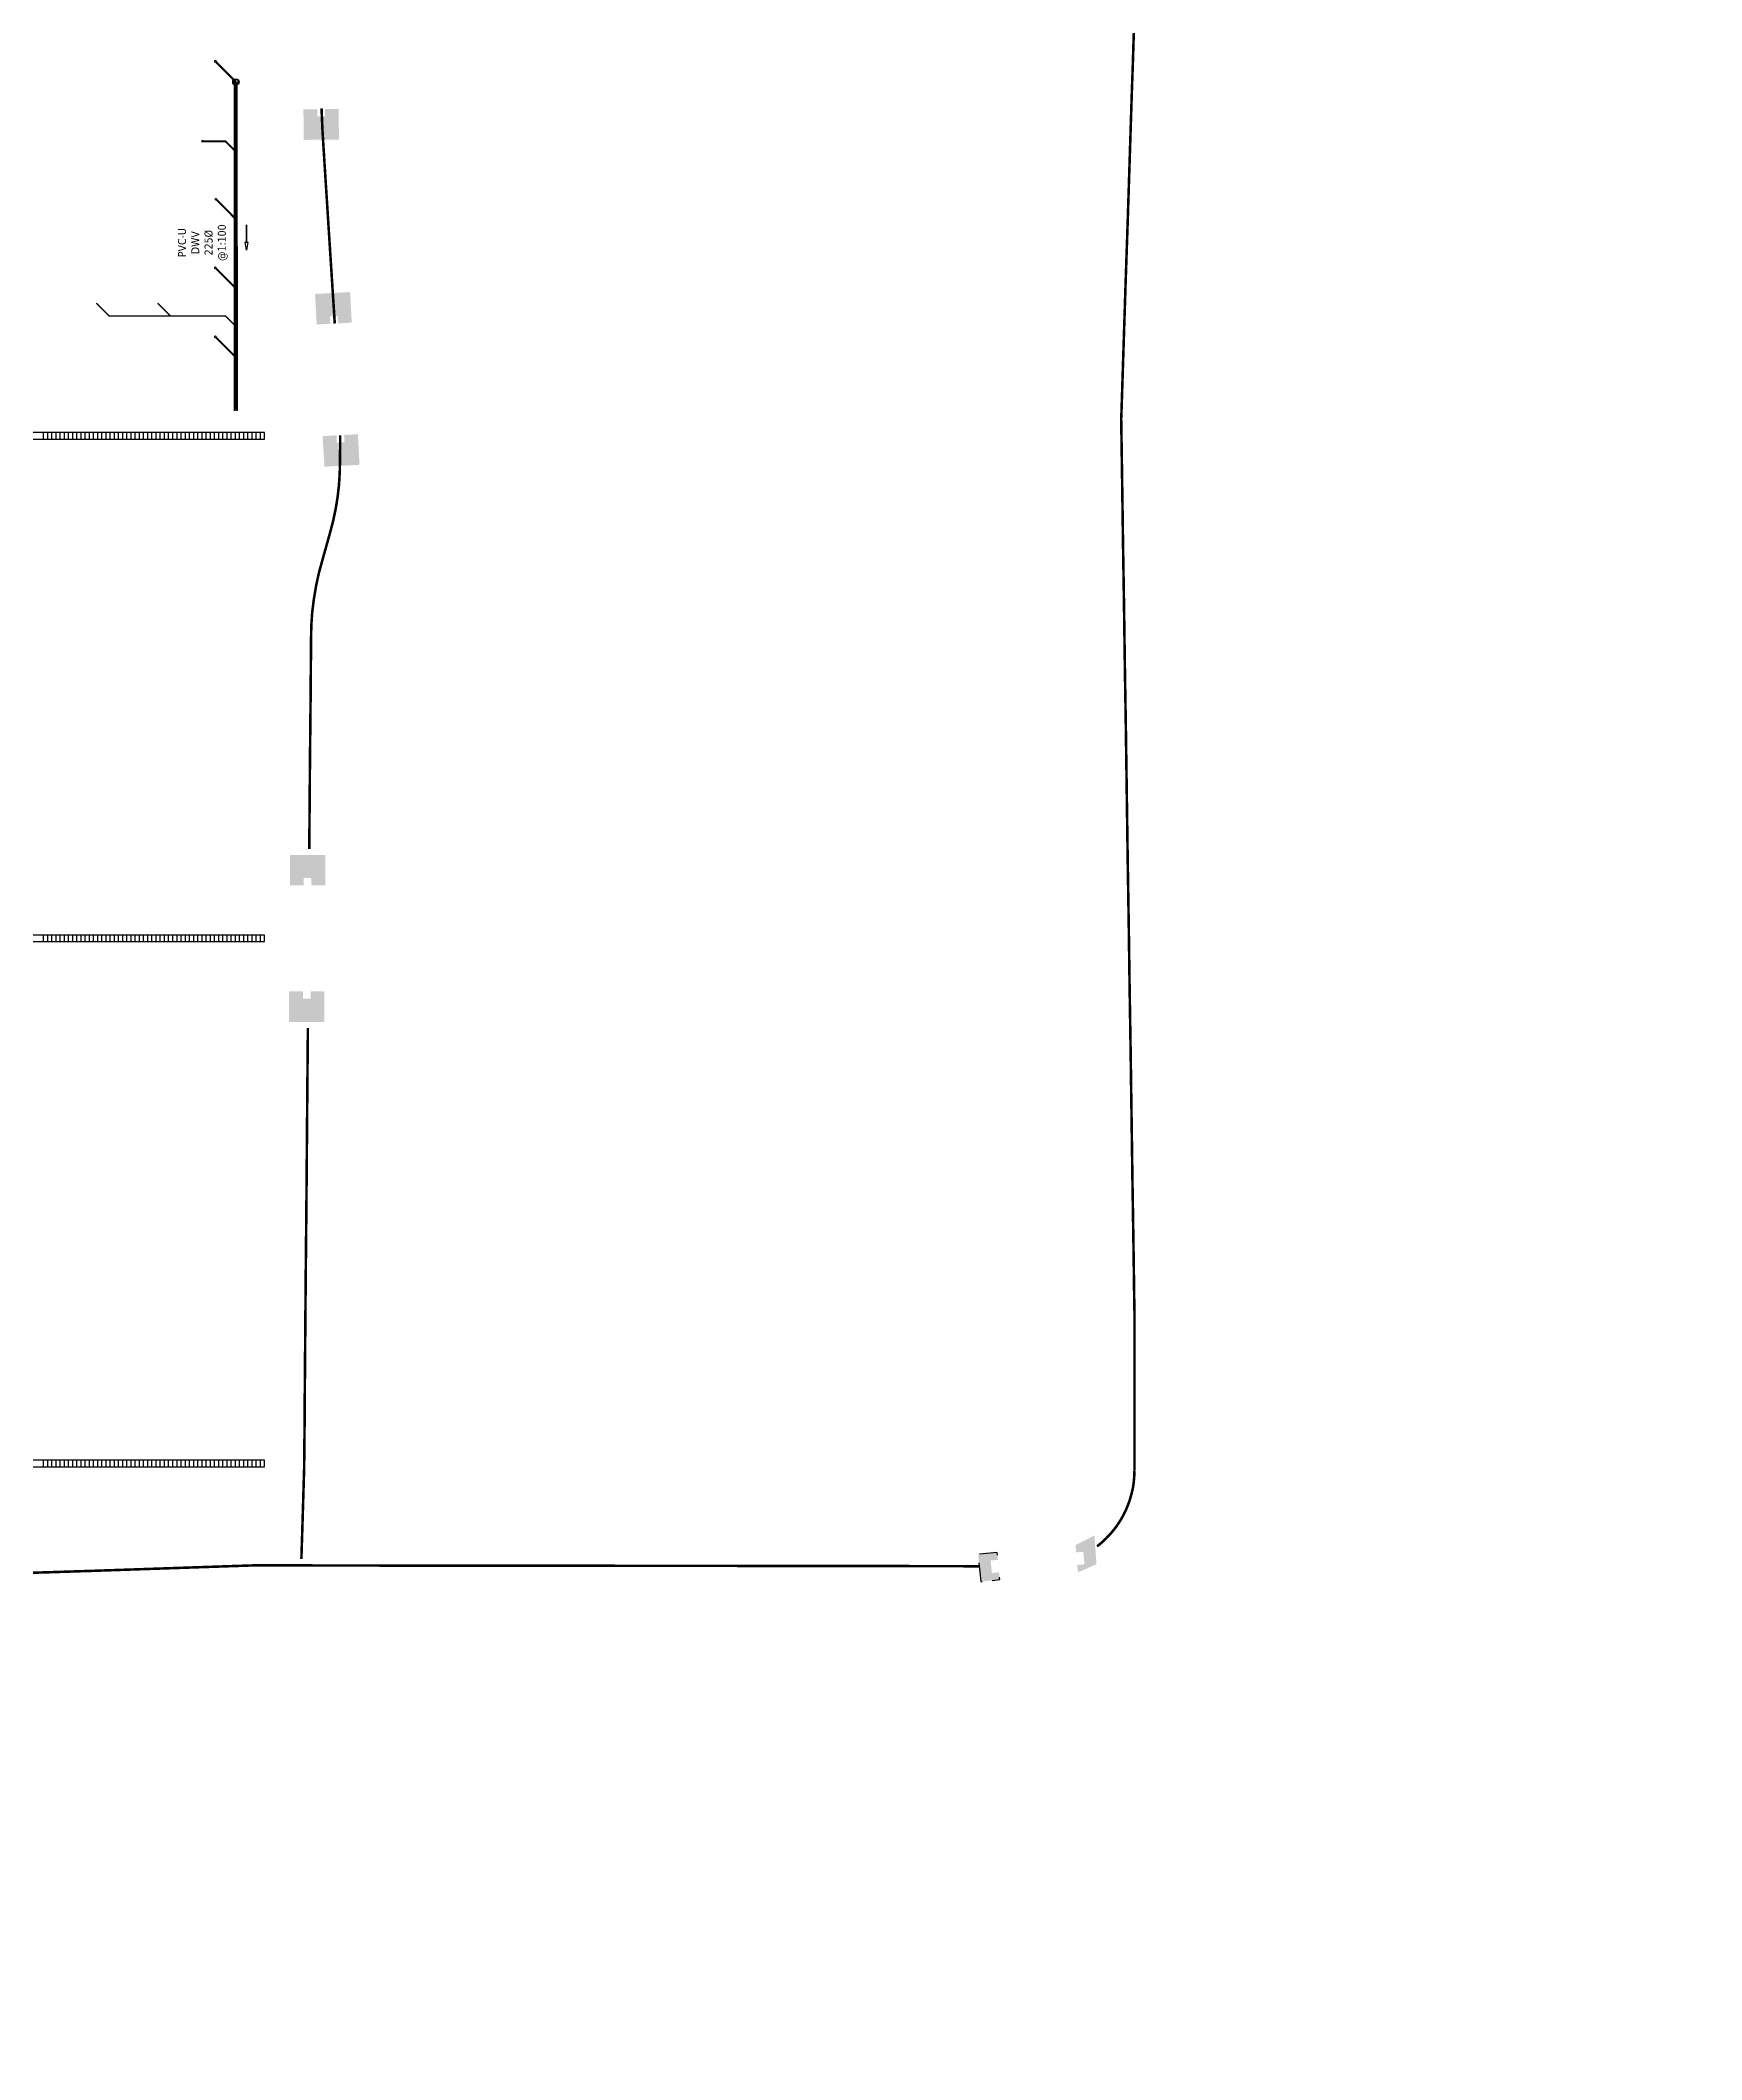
# Model space of a CAD drawing. Header units: metres. Extents: x 246420 to 246878, y 7418965 to 7419484.
# Drawn here: x 246746.4 to 246876.7, y 7419195.7 to 7419354 of the extents above; entities that cross this region are included whole.
import ezdxf

# ---------------------------------------------------------------- set-up
doc = ezdxf.new("R2010")
doc.units = ezdxf.units.M
doc.linetypes.add('DASHEDX2', pattern=[38.1, 25.4, -12.7])
doc.linetypes.add('HIDDEN3', pattern=[2.3813, 1.5875, -0.7938])
for name, color, linetype, lineweight in [('DRAINAGE_GRATED_TRENCH', 210, 'Continuous', 25), ('DRAINAGE_JUNCTION_PIT', 30, 'Continuous', 25), ('DRAINAGE_PIPE_PR_CENTRE', 172, 'DASHEDX2', 25), ('DRAINAGE_PIPE_PR_EDGE', 172, 'Continuous', 25), ('DRAINAGE_SWALE_GRASS', 30, 'Continuous', 35), ('P-SANR-FIXT-MCUT', 6, 'Continuous', 9)]:
    doc.layers.add(name, color=color, linetype=linetype, lineweight=lineweight)
for name, color, linetype in [('DRAINAGE_HATCH_ROCK', 254, 'Continuous'), ('DRAINAGE_PIPE_FLOW_ARROWS', 7, 'Continuous'), ('DRAINAGE_PIPE_LABELS', 7, 'Continuous'), ('MISC_CONCRETE_HIDDEN', 252, 'HIDDEN3')]:
    doc.layers.add(name, color=color, linetype=linetype)
doc.styles.add('2.5 General', font='tahoma.ttf', dxfattribs={"height": 2.5})
doc.styles.get("Standard").update_dxf_attribs({"font": 'romans.shx', "width": 0.65})
doc.linetypes.add('CHANNEL_DASHDOT_X4', pattern='A,6,-1,1,-1,0.004,[">",Standard,S=4,R=0,X=0,Y=-1.7144],0.004,1,-1,6,-1,1,-1', length=20.008)
pattern_1 = [(228.0127875042, (0.972, 1.35), (-10.8, -12.15), [0.18162392087, -17.98076854268]), (184.9697407281, (0.8505, 1.215), (16.2, 1.35), [0.31167170567, -30.855498522]), (132.4551956202, (0.54, 1.188), (43.19999999999999, -47.25000000000001), [0.21987219945, -85.77841266717]), (69.50740523013, (0.391583, 1.350223), (45.89999999999999, 122.85), [0.11504233168, -142.56405564696]), (6.0090059575, (0.43186, 1.457985), (-13.5, -1.35), [0.25805986523, -25.5336539204]), (345.963756532, (0.6885, 1.485), (1.35, -5e-16), [0.27847050885, -5.28772208573]), (281.18879992825, (0.958656, 1.417461), (-22.94999999999993, 116.1), [0.06876804834, -125.16146991359]), (267.2736890061, (0.0135, 0.8505), (-8e-16, -1.35), [0.28382124639, -28.0983034098]), (292.9321004376, (4e-10, 0.567), (-10.8, 25.65), [0.27853893141, -37.83356544502]), (357.2736890061, (0.10853, 0.310475), (1.35, -9e-16), [0.28329073838, -28.09883391782]), (37.7468053873, (0.3915, 0.297), (-29.7, -22.95), [0.3758413546, -52.55035726196]), (72.1597956923, (0.688687, 0.52708), (12.15, 37.8), [0.35323937068, -123.0296707101]), (121.3730051401, (0.796906, 0.863334), (18.89999999999998, -31.05000000000001), [0.2853577533, -64.54276114583]), (175.2363583093, (0.64835, 1.10697), (-1.35, 8e-16), [0.32547114942, -15.93068153195]), (222.43622978854, (0.323613, 1.134032), (31.05, 28.35), [0.42019140887, -63.60169937857]), (203.1985905136, (0.8775, 1.134), (6.75, 2.7), [0.10281293576, -10.17848075716]), (291.97450799147, (0.783, 1.0935), (-2.7, 6.75), [0.14533001533, -82.83301053207]), (30.87208336308, (0.837382, 0.958728), (-117.45, -70.19999999999999), [0.23603354376, -144.46608288858]), (161.565051177, (1.03997, 1.07984), (-1.35, 7e-17), [0.171261329, -4.09781351222]), (303.51800864525, (0.837, 0.837), (-66.14999999999999, 99.89999999999999), [0.19420197563, -124.48909682577]), (353.1572265874, (0.94424, 0.67509), (22.95, -2.7), [0.34068863357, -33.65144280887]), (60.945395901, (1.2825, 0.6345), (1.35, 2.7), [0.13899100297, -13.76010968737]), (90, (1.35, 0.756), (-1.35, 8e-17), [0.0810000019, -1.2689999981]), (138.8140748343, (1.35, 0.837), (-9.45, 8.1), [0.14350696772, -14.20718987947]), (171.4692343901, (1.242, 0.9315), (-9.45, 1.35), [0.2730206039, -27.0290397579]), (225, (0.972, 0.972), (-3e-16, -1.35), [0.19091882937, -1.71826947984]), (120.32360686255, (0.6615, 0.1755), (9.45, -16.2), [0.18747774264, -82.7029619956]), (48.0127875042, (0.56685, 0.33733), (10.8, 12.15), [0.36347862843, -17.79891383512]), (0, (0.81, 0.6075), (0, 1.35), [0.35099999992, -0.99900000008]), (325.348684088, (1.161, 0.6075), (74.25, -51.3), [0.2133983838, -111.38025062904]), (254.054604099, (1.33655, 0.48617), (-1.35, -5.4), [0.19673538765, -9.63141296287]), (207.6459753637, (1.2825, 0.297), (2.7, 1.35), [0.32003797169, -31.68378992436]), (175.4260787401, (0.999, 0.1485), (-17.55, 1.35), [0.33857827871, -33.51924947204]), (66.88579201667, (1.053, 0), (43.2, 101.25), [0.20536729403, -120.15680491967]), (17.3540246363, (1.13362, 0.18888), (-17.55, -5.4), [0.22669930807, -22.40342442116]), (339.4439547804, (1.35, 0.2565), (4.05, -1.35), [0.23068809698, -11.3037169592]), (294.86369657175, (1.566, 0.1755), (-8.1, 17.55), [0.19277745743, -60.81168959212]), (250.3879062911, (1.647055, 0.000591), (-35.10000000000002, -98.55000000000001), [0.20126715665, -124.48203164476]), (196.389540334, (1.5795, -0.189), (9.45, 2.7), [0.23922061005, -23.68284033796]), (163.610459666, (1.35, -0.2565), (-9.45, 2.7), [0.23961309612, -23.68244785188]), (113.11420798333, (1.120123, -0.18889), (43.20000000000001, -101.25), [0.20537597884, -120.15679623486])]

# ---------------------------------------------------------------- blocks, each defined once
blk = doc.blocks.new('Downpipe_Cranked - Downpipe_Circle_Ø150_02Slope-6571898-CD FLOOR PLAN')
at = {"layer": 'P-SANR-FIXT-MCUT'}
for radius, start, end in [(75, 90, 270), (73, 90, 270), (75, 270, 90), (73, 270, 90)]:
    blk.add_arc((0, 0), radius, start, end, dxfattribs=at)
blk = doc.blocks.new('Downpipe_Cranked - Downpipe_Circle_Ø150_02Slope-6571872-CD FLOOR PLAN')
at = {"layer": 'P-SANR-FIXT-MCUT'}
for radius, start, end in [(75, 90, 270), (73, 90, 270), (75, 270, 90), (73, 270, 90)]:
    blk.add_arc((0, 0), radius, start, end, dxfattribs=at)
blk = doc.blocks.new('Downpipe_Cranked - Downpipe_Circle_Ø150_02Slope-6571707-CD FLOOR PLAN')
at = {"layer": 'P-SANR-FIXT-MCUT'}
for radius, start, end in [(75, 90, 270), (73, 90, 270), (75, 270, 90), (73, 270, 90)]:
    blk.add_arc((0, 0), radius, start, end, dxfattribs=at)
blk = doc.blocks.new('Downpipe_Cranked - Downpipe_Circle_Ø150_02Slope-6571920-CD FLOOR PLAN')
at = {"layer": 'P-SANR-FIXT-MCUT'}
for radius, start, end in [(75, 90, 270), (73, 90, 270), (75, 270, 90), (73, 270, 90)]:
    blk.add_arc((0, 0), radius, start, end, dxfattribs=at)
blk = doc.blocks.new('*U29')
at = {"layer": 'DRAINAGE_GRATED_TRENCH', "flags": 128}
blk.add_lwpolyline([(0, 0.25), (0, -0.25)], dxfattribs=at)
blk = doc.blocks.new('*U30')
at = {"layer": 'DRAINAGE_GRATED_TRENCH', "color": 0, "linetype": 'ByBlock', "lineweight": -2, "transparency": 16777216}
for p in [(246746.623, 7419323.028), (246746.95, 7419323.028), (246747.277, 7419323.028), (246747.604, 7419323.028), (246747.931, 7419323.028), (246748.258, 7419323.028), (246748.585, 7419323.028), (246748.912, 7419323.028), (246749.239, 7419323.028), (246749.566, 7419323.028), (246749.893, 7419323.028), (246750.22, 7419323.028), (246750.547, 7419323.028), (246750.874, 7419323.028), (246751.201, 7419323.028), (246751.528, 7419323.028), (246751.855, 7419323.028), (246752.182, 7419323.028), (246752.509, 7419323.028), (246752.836, 7419323.028), (246753.163, 7419323.028), (246753.49, 7419323.028), (246753.817, 7419323.028), (246754.144, 7419323.028), (246754.471, 7419323.028), (246754.798, 7419323.028), (246755.125, 7419323.028), (246755.452, 7419323.028), (246755.779, 7419323.028), (246756.106, 7419323.028), (246756.433, 7419323.028), (246756.76, 7419323.028), (246757.087, 7419323.028), (246757.414, 7419323.028), (246757.741, 7419323.028), (246758.068, 7419323.028), (246758.395, 7419323.028), (246758.722, 7419323.028), (246759.049, 7419323.028), (246759.376, 7419323.028), (246759.703, 7419323.028), (246760.03, 7419323.028), (246760.357, 7419323.028), (246760.684, 7419323.028), (246761.011, 7419323.028), (246761.338, 7419323.028), (246761.665, 7419323.028), (246761.992, 7419323.028), (246762.319, 7419323.028), (246762.646, 7419323.028), (246762.973, 7419323.028), (246763.3, 7419323.028), (246763.627, 7419323.028), (246763.954, 7419323.028)]:
    blk.add_blockref('*U29', p, dxfattribs=at)
blk = doc.blocks.new('*U32')
at = {"layer": 'DRAINAGE_GRATED_TRENCH', "flags": 128}
blk.add_lwpolyline([(0, 0.25), (0, -0.25)], dxfattribs=at)
blk = doc.blocks.new('*U31')
at = {"layer": 'DRAINAGE_GRATED_TRENCH', "color": 0, "linetype": 'ByBlock', "lineweight": -2, "transparency": 16777216}
for p in [(246746.623, 7419323.028), (246746.95, 7419323.028), (246747.277, 7419323.028), (246747.604, 7419323.028), (246747.931, 7419323.028), (246748.258, 7419323.028), (246748.585, 7419323.028), (246748.912, 7419323.028), (246749.239, 7419323.028), (246749.566, 7419323.028), (246749.893, 7419323.028), (246750.22, 7419323.028), (246750.547, 7419323.028), (246750.874, 7419323.028), (246751.201, 7419323.028), (246751.528, 7419323.028), (246751.855, 7419323.028), (246752.182, 7419323.028), (246752.509, 7419323.028), (246752.836, 7419323.028), (246753.163, 7419323.028), (246753.49, 7419323.028), (246753.817, 7419323.028), (246754.144, 7419323.028), (246754.471, 7419323.028), (246754.798, 7419323.028), (246755.125, 7419323.028), (246755.452, 7419323.028), (246755.779, 7419323.028), (246756.106, 7419323.028), (246756.433, 7419323.028), (246756.76, 7419323.028), (246757.087, 7419323.028), (246757.414, 7419323.028), (246757.741, 7419323.028), (246758.068, 7419323.028), (246758.395, 7419323.028), (246758.722, 7419323.028), (246759.049, 7419323.028), (246759.376, 7419323.028), (246759.703, 7419323.028), (246760.03, 7419323.028), (246760.357, 7419323.028), (246760.684, 7419323.028), (246761.011, 7419323.028), (246761.338, 7419323.028), (246761.665, 7419323.028), (246761.992, 7419323.028), (246762.319, 7419323.028), (246762.646, 7419323.028), (246762.973, 7419323.028), (246763.3, 7419323.028), (246763.627, 7419323.028), (246763.954, 7419323.028)]:
    blk.add_blockref('*U32', p, dxfattribs=at)
blk = doc.blocks.new('*U34')
at = {"layer": 'DRAINAGE_GRATED_TRENCH', "flags": 128}
blk.add_lwpolyline([(0, 0.25), (0, -0.25)], dxfattribs=at)
blk = doc.blocks.new('*U33')
at = {"layer": 'DRAINAGE_GRATED_TRENCH', "color": 0, "linetype": 'ByBlock', "lineweight": -2, "transparency": 16777216}
for p in [(246746.623, 7419323.028), (246746.95, 7419323.028), (246747.277, 7419323.028), (246747.604, 7419323.028), (246747.931, 7419323.028), (246748.258, 7419323.028), (246748.585, 7419323.028), (246748.912, 7419323.028), (246749.239, 7419323.028), (246749.566, 7419323.028), (246749.893, 7419323.028), (246750.22, 7419323.028), (246750.547, 7419323.028), (246750.874, 7419323.028), (246751.201, 7419323.028), (246751.528, 7419323.028), (246751.855, 7419323.028), (246752.182, 7419323.028), (246752.509, 7419323.028), (246752.836, 7419323.028), (246753.163, 7419323.028), (246753.49, 7419323.028), (246753.817, 7419323.028), (246754.144, 7419323.028), (246754.471, 7419323.028), (246754.798, 7419323.028), (246755.125, 7419323.028), (246755.452, 7419323.028), (246755.779, 7419323.028), (246756.106, 7419323.028), (246756.433, 7419323.028), (246756.76, 7419323.028), (246757.087, 7419323.028), (246757.414, 7419323.028), (246757.741, 7419323.028), (246758.068, 7419323.028), (246758.395, 7419323.028), (246758.722, 7419323.028), (246759.049, 7419323.028), (246759.376, 7419323.028), (246759.703, 7419323.028), (246760.03, 7419323.028), (246760.357, 7419323.028), (246760.684, 7419323.028), (246761.011, 7419323.028), (246761.338, 7419323.028), (246761.665, 7419323.028), (246761.992, 7419323.028), (246762.319, 7419323.028), (246762.646, 7419323.028), (246762.973, 7419323.028), (246763.3, 7419323.028), (246763.627, 7419323.028), (246763.954, 7419323.028)]:
    blk.add_blockref('*U34', p, dxfattribs=at)

msp = doc.modelspace()

# ---------------------------------------------------------------- hatches: boundary and pattern name
at = {"layer": 'DRAINAGE_HATCH_ROCK'}
h = msp.add_hatch(dxfattribs=at)
h.set_pattern_fill('GRAVEL1', color=256, scale=0.075, style=0)
h.set_pattern_definition(pattern_1)
h.paths.add_polyline_path([(246766.97, 7419355.69), (246768.02, 7419355.7), (246768.01, 7419356.28), (246768.61, 7419356.29), (246768.62, 7419355.71), (246769.67, 7419355.72), (246769.7, 7419355.72), (246770.07, 7419358.14), (246767.31, 7419358.1), (246766.94, 7419355.69)])
h.paths.add_polyline_path([(246768.11, 7419348.65), (246767.06, 7419348.64), (246767.03, 7419348.64), (246767.06, 7419346.24), (246769.82, 7419346.27), (246769.79, 7419348.67), (246768.71, 7419348.66), (246768.71, 7419348.09), (246768.11, 7419348.08)])
h = msp.add_hatch(dxfattribs=at)
h.set_pattern_fill('GRAVEL1', color=256, scale=0.075, style=0)
h.set_pattern_definition(pattern_1)
h.paths.add_polyline_path([(246769.71, 7419332.43), (246769.75, 7419331.85), (246770.82, 7419331.91), (246770.69, 7419334.31), (246767.94, 7419334.16), (246768.07, 7419331.76), (246768.07, 7419331.76), (246769.15, 7419331.82), (246769.15, 7419331.82), (246769.12, 7419332.39)])
h.paths.add_polyline_path([(246770.22, 7419323.1), (246770.25, 7419322.53), (246769.65, 7419322.49), (246769.62, 7419323.07), (246769.62, 7419323.07), (246768.54, 7419323.01), (246768.54, 7419323.01), (246768.68, 7419320.61), (246771.43, 7419320.76), (246771.3, 7419323.16)])
h = msp.add_hatch(dxfattribs=at)
h.set_pattern_fill('GRAVEL1', color=256, scale=0.075, style=0)
h.set_pattern_definition(pattern_1)
h.paths.add_polyline_path([(246768.67, 7419279.47), (246767.59, 7419279.47), (246767.59, 7419278.89), (246766.99, 7419278.89), (246766.99, 7419279.47), (246765.91, 7419279.47), (246765.91, 7419277.07), (246768.67, 7419277.07)])
h.paths.add_polyline_path([(246767.66, 7419287.77), (246768.74, 7419287.77), (246768.74, 7419290.17), (246765.98, 7419290.17), (246765.98, 7419287.77), (246767.06, 7419287.77), (246767.06, 7419288.35), (246767.66, 7419288.35)])
h = msp.add_hatch(dxfattribs=at)
h.set_pattern_fill('GRAVEL1', color=256, scale=0.075, style=0)
h.set_pattern_definition(pattern_1)
h.paths.add_polyline_path([(246827.79, 7419233.91), (246829.24, 7419234.53), (246829.08, 7419236.79), (246827.59, 7419236.04), (246827.61, 7419235.84), (246827.64, 7419235.47), (246828.21, 7419235.52), (246828.3, 7419234.53), (246827.74, 7419234.48), (246827.77, 7419234.1)])
h.paths.add_polyline_path([(246820.16, 7419233.18), (246821.65, 7419233.33), (246821.63, 7419233.52), (246821.6, 7419233.9), (246821.04, 7419233.85), (246820.94, 7419234.83), (246821.51, 7419234.89), (246821.47, 7419235.26), (246821.45, 7419235.46), (246819.96, 7419235.32)])

# ---------------------------------------------------------------- linework, layer by layer
at = {"layer": 'DRAINAGE_GRATED_TRENCH', "flags": 128}
for points in [[(246763.97, 7419323.28), (246623.02, 7419323.28), (246623.02, 7419322.78), (246763.97, 7419322.78)], [(246763.97, 7419283.87), (246623.02, 7419283.87), (246623.02, 7419283.37), (246763.97, 7419283.37)], [(246763.97, 7419242.69), (246623.02, 7419242.69), (246623.02, 7419242.19), (246763.97, 7419242.19)]]:
    msp.add_lwpolyline(points, close=True, dxfattribs=at)
at = {"layer": 'DRAINAGE_JUNCTION_PIT'}
for radius in [0.25, 0.2]:
    msp.add_circle((246761.73, 7419350.78), radius, dxfattribs=at)
at = {"layer": 'DRAINAGE_PIPE_FLOW_ARROWS', "flags": 128}
msp.add_lwpolyline([(246762.57, 7419338.58), (246762.57, 7419338.22), (246762.68, 7419338.22), (246762.57, 7419337.58), (246762.46, 7419338.22), (246762.57, 7419338.22), (246762.57, 7419338.58), (246762.57, 7419339.58), (246762.57, 7419338.58)], dxfattribs=at)
at = {"layer": 'DRAINAGE_PIPE_PR_CENTRE', "flags": 128}
for points, const_width in [([(246760.12, 7419352.4), (246761.73, 7419350.79)], 0.15), ([(246761.74, 7419325), (246761.73, 7419350.79)], 0.225), ([(246759.05, 7419346.13), (246760.92, 7419346.12), (246761.73, 7419345.31)], 0.15), ([(246760.12, 7419330.8), (246761.73, 7419329.19)], 0.15)]:
    msp.add_lwpolyline(points, dxfattribs=dict(at, const_width=const_width))
at = {"layer": 'DRAINAGE_PIPE_PR_CENTRE', "linetype": 'Continuous', "const_width": 0.1, "flags": 128}
for points in [[(246750.78, 7419333.44), (246751.79, 7419332.43)], [(246751.79, 7419332.43), (246760.92, 7419332.43), (246761.73, 7419331.62)], [(246755.59, 7419333.44), (246756.6, 7419332.43)]]:
    msp.add_lwpolyline(points, dxfattribs=at)
at = {"layer": 'DRAINAGE_PIPE_PR_EDGE', "flags": 128}
msp.add_lwpolyline([(246761.63, 7419324.99), (246761.62, 7419350.8)], dxfattribs=at)
at = {"layer": 'DRAINAGE_SWALE_GRASS', "linetype": 'CHANNEL_DASHDOT_X4', "const_width": 0.2, "flags": 128}
msp.add_lwpolyline([(246876.61, 7419361.73), (246876.44, 7419361.41), (246875.89, 7419360.64), (246875.75, 7419360.48), (246875.26, 7419360), (246874.52, 7419359.42), (246873.71, 7419358.94), (246872.85, 7419358.56), (246871.95, 7419358.29), (246871.01, 7419358.13), (246870.56, 7419358.1), (246867.12, 7419357.98), (246862.12, 7419357.8), (246857.12, 7419357.62), (246852.13, 7419357.45), (246847.13, 7419357.27), (246842.13, 7419357.09), (246837.14, 7419356.91), (246836.73, 7419356.9), (246834.67, 7419356.83), (246834.66, 7419356.83), (246834.65, 7419356.83), (246834.65, 7419356.83), (246834.4, 7419356.81), (246834.36, 7419356.8), (246834.16, 7419356.79), (246833.88, 7419356.73), (246833.61, 7419356.63), (246833.35, 7419356.5), (246833.1, 7419356.34), (246832.87, 7419356.14), (246832.67, 7419355.91), (246832.5, 7419355.66), (246832.36, 7419355.38), (246832.25, 7419355.08), (246832.19, 7419354.78), (246832.17, 7419354.66), (246832.1, 7419352.42), (246832.01, 7419349.83), (246831.85, 7419344.83), (246831.69, 7419339.83), (246831.52, 7419334.83), (246831.36, 7419329.83), (246831.2, 7419324.83), (246831.18, 7419324.41), (246831.25, 7419319.8), (246831.32, 7419314.8), (246831.4, 7419309.8), (246831.47, 7419304.8), (246831.55, 7419299.8), (246831.62, 7419294.8), (246831.69, 7419289.8), (246831.77, 7419284.8), (246831.84, 7419279.8), (246831.92, 7419274.8), (246831.99, 7419269.8), (246832.06, 7419264.8), (246832.14, 7419259.8), (246832.21, 7419254.8), (246832.22, 7419254.4), (246832.22, 7419249.81), (246832.22, 7419248.41), (246832.22, 7419244.81), (246832.22, 7419241.89, -0.010225), (246832.21, 7419241.58, -0.03126), (246832.12, 7419240.65, -0.03126), (246831.9, 7419239.74, -0.03126), (246831.58, 7419238.86, -0.03126), (246831.15, 7419238.03, -0.03126), (246830.62, 7419237.26, -0.03126), (246829.99, 7419236.56, -0.03126), (246829.29, 7419235.94, -0.03126)], format="xyb", dxfattribs=at)
for points in [[(246768.45, 7419348.72), (246768.52, 7419347.08), (246768.57, 7419346.22), (246768.83, 7419342.12), (246769.15, 7419337.12), (246769.44, 7419332.62), (246769.44, 7419332.62), (246769.47, 7419332.12), (246769.49, 7419331.84)], [(246769.91, 7419323.08), (246769.91, 7419322.16), (246769.9, 7419321.16), (246769.88, 7419320.18), (246769.82, 7419319.2), (246769.71, 7419318.22), (246769.55, 7419317.25), (246769.34, 7419316.27), (246769.08, 7419315.29), (246768.8, 7419314.29), (246768.52, 7419313.29), (246768.24, 7419312.27), (246768.02, 7419311.25), (246767.85, 7419310.23), (246767.72, 7419309.2), (246767.65, 7419308.18), (246767.63, 7419307.16), (246767.59, 7419302.16), (246767.54, 7419297.16), (246767.49, 7419290.63)], [(246767.38, 7419276.6), (246767.34, 7419272.16), (246767.26, 7419262.19), (246767.21, 7419257.16), (246767.17, 7419252.16), (246767.13, 7419247.16), (246767.12, 7419245.37), (246767.12, 7419245.37), (246767.09, 7419242.35), (246767.09, 7419242.17), (246766.94, 7419237.17), (246766.87, 7419234.96)], [(246820.05, 7419234.38), (246815.49, 7419234.39), (246810.49, 7419234.4), (246805.49, 7419234.4), (246800.49, 7419234.41), (246795.49, 7419234.41), (246790.49, 7419234.42), (246785.49, 7419234.42), (246780.49, 7419234.43), (246775.49, 7419234.43), (246770.49, 7419234.44), (246769.34, 7419234.44), (246765.49, 7419234.45), (246764.17, 7419234.45), (246763.18, 7419234.45), (246760.48, 7419234.36), (246755.48, 7419234.19), (246750.48, 7419234.02), (246745.48, 7419233.86), (246740.48, 7419233.69), (246735.48, 7419233.52), (246730.48, 7419233.35), (246725.48, 7419233.19), (246720.48, 7419233.02), (246715.48, 7419232.85), (246710.48, 7419232.69), (246705.48, 7419232.52), (246700.48, 7419232.35), (246695.48, 7419232.18), (246690.48, 7419232.02), (246685.48, 7419231.85), (246680.48, 7419231.68), (246675.48, 7419231.51), (246670.48, 7419231.35), (246665.48, 7419231.18), (246660.48, 7419231.01), (246655.48, 7419230.85), (246650.48, 7419230.68), (246645.48, 7419230.51), (246640.48, 7419230.34), (246635.48, 7419230.18), (246630.48, 7419230.01), (246625.48, 7419229.84), (246620.59, 7419229.68), (246620.59, 7419229.69), (246617.3, 7419229.59), (246616.04, 7419229.55), (246615.68, 7419229.54), (246614.87, 7419229.52), (246614.07, 7419229.49), (246613.58, 7419229.48), (246613.41, 7419229.48), (246613.25, 7419229.48), (246613.08, 7419229.47), (246612.75, 7419229.47), (246612.41, 7419229.46), (246612.07, 7419229.45), (246611.73, 7419229.45), (246611.55, 7419229.45), (246611.37, 7419229.44), (246611, 7419229.43), (246610.64, 7419229.41), (246610.27, 7419229.38), (246609.9, 7419229.34), (246609.71, 7419229.31), (246609.53, 7419229.28), (246609.15, 7419229.22), (246608.78, 7419229.15), (246608.41, 7419229.07), (246608.04, 7419228.98), (246607.85, 7419228.93), (246607.67, 7419228.88), (246607.3, 7419228.76), (246606.93, 7419228.64), (246606.56, 7419228.51), (246606.2, 7419228.36), (246606.01, 7419228.29), (246605.83, 7419228.21), (246605.47, 7419228.04), (246605.11, 7419227.87), (246604.76, 7419227.68), (246604.41, 7419227.49), (246604.24, 7419227.38), (246604.06, 7419227.28), (246603.72, 7419227.06), (246603.39, 7419226.83), (246603.05, 7419226.59), (246602.73, 7419226.35), (246602.57, 7419226.22), (246602.41, 7419226.08), (246602.1, 7419225.82), (246601.79, 7419225.54), (246601.49, 7419225.25), (246601.2, 7419224.96), (246601.06, 7419224.8), (246600.91, 7419224.65), (246600.64, 7419224.34), (246600.47, 7419224.13), (246598.92, 7419221.85), (246598.66, 7419221.42), (246598.4, 7419220.99), (246597.61, 7419219.71), (246597.35, 7419219.28), (246596.31, 7419217.58), (246596.05, 7419217.15), (246593.97, 7419213.73), (246593.71, 7419213.31), (246592.18, 7419210.8), (246591.1, 7419209.04), (246589.96, 7419207.17), (246589.5, 7419206.41), (246583.01, 7419195.79)]]:
    msp.add_lwpolyline(points, dxfattribs=at)
at = {"layer": 'MISC_CONCRETE_HIDDEN', "flags": 128}
msp.add_lwpolyline([(246821.47, 7419235.26), (246821.45, 7419235.46), (246819.96, 7419235.32), (246820.16, 7419233.18), (246821.65, 7419233.33), (246821.63, 7419233.52)], dxfattribs=at)

# ---------------------------------------------------------------- block references
at = {"layer": 'DRAINAGE_GRATED_TRENCH'}
for name, p in [('*U30', (0, 0)), ('*U31', (0, -39.41)), ('*U33', (0, -80.59))]:
    msp.add_blockref(name, p, dxfattribs=at)
at = {"layer": 'P-SANR-FIXT-MCUT', "xscale": 0.001, "yscale": 0.001, "zscale": 0.001, "rotation": 90}
for name, p in [('Downpipe_Cranked - Downpipe_Circle_Ø150_02Slope-6571707-CD FLOOR PLAN', (246760.12, 7419352.4)), ('Downpipe_Cranked - Downpipe_Circle_Ø150_02Slope-6571920-CD FLOOR PLAN', (246759.12, 7419346.13)), ('Downpipe_Cranked - Downpipe_Circle_Ø150_02Slope-6571898-CD FLOOR PLAN', (246760.16, 7419341.6)), ('Downpipe_Cranked - Downpipe_Circle_Ø150_02Slope-6571872-CD FLOOR PLAN', (246760.12, 7419330.8))]:
    msp.add_blockref(name, p, dxfattribs=at)

# ---------------------------------------------------------------- next in the draw order: texts
at = {"layer": 'DRAINAGE_PIPE_LABELS', "insert": (246761.09, 7419338.18), "char_height": 0.625, "width": 0.7444, "attachment_point": 8, "rotation": 90, "style": '2.5 General', "bg_fill": 3, "box_fill_scale": 1.1, "bg_fill_color": 256, "bg_fill_transparency": 0}
msp.add_mtext('PVC-U DWV\\P225Ø\\P@1:100', dxfattribs=at)

# ---------------------------------------------------------------- next in the draw order: linework, layer by layer
at = {"layer": 'DRAINAGE_PIPE_PR_CENTRE', "const_width": 0.15, "flags": 128}
for points in [[(246760.16, 7419341.6), (246761.73, 7419340.02)], [(246760.12, 7419336.2), (246761.73, 7419334.59)]]:
    msp.add_lwpolyline(points, dxfattribs=at)
at = {"layer": 'DRAINAGE_PIPE_PR_EDGE', "flags": 128}
msp.add_lwpolyline([(246761.85, 7419324.99), (246761.84, 7419350.78)], dxfattribs=at)

# ---------------------------------------------------------------- next in the draw order: block references
at = {"layer": 'P-SANR-FIXT-MCUT', "xscale": 0.001, "yscale": 0.001, "zscale": 0.001, "rotation": 90}
msp.add_blockref('Downpipe_Cranked - Downpipe_Circle_Ø150_02Slope-6571872-CD FLOOR PLAN', (246760.12, 7419336.2), dxfattribs=at)

doc.saveas('drawing.dxf')
